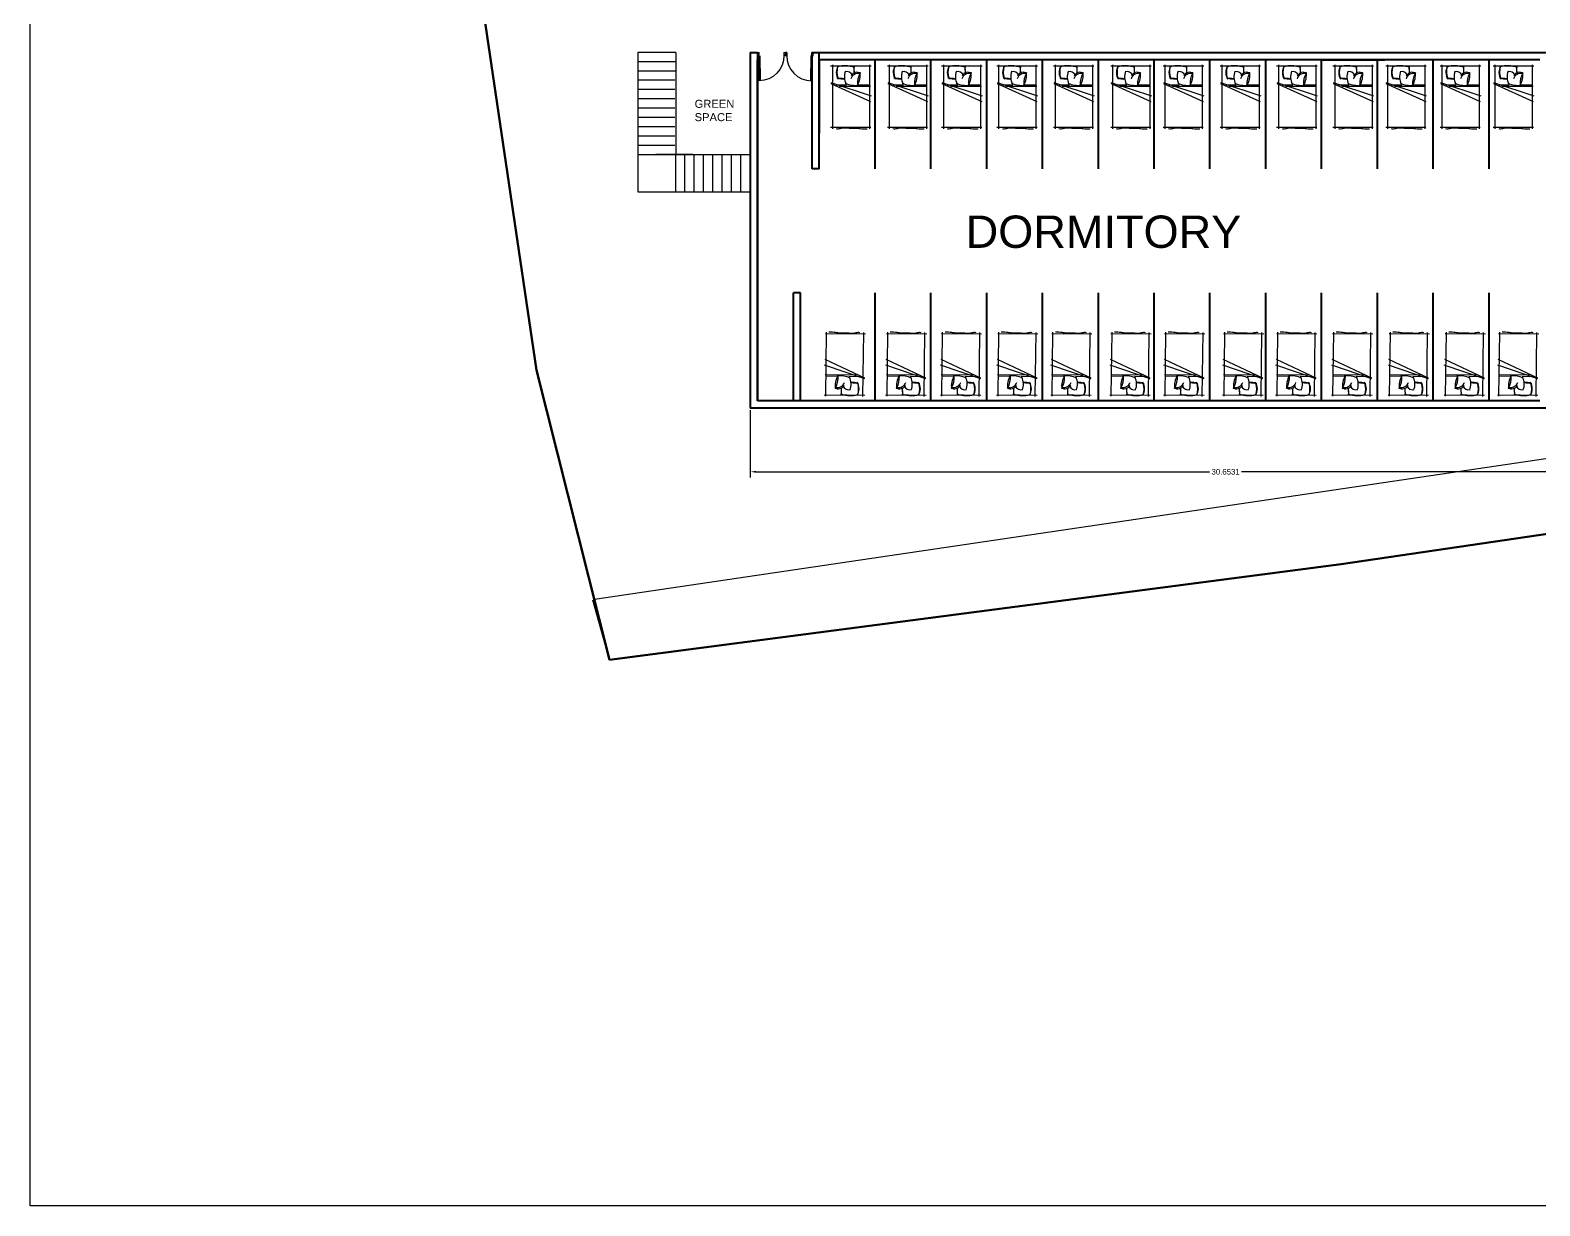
# Model space of a CAD drawing. Header units: metres. Extents: x -353 to 1688, y -477 to 135.
# Drawn here: x -346.45 to -297.76, y -305.92 to -268.02 of the extents above; entities that cross this region are included whole.
import ezdxf

# ---------------------------------------------------------------- set-up
doc = ezdxf.new("R2010")
doc.units = ezdxf.units.M
doc.header["$MEASUREMENT"] = 0
doc.linetypes.add('ACAD_ISO04W100', pattern=[30, 24, -3, 0, -3])
for name, color, linetype, lineweight in [('DIMENSION', 240, 'Continuous', 40), ('SITE BOUNDARY', 6, 'ACAD_ISO04W100', 60), ('WALL', 2, 'Continuous', 40)]:
    doc.layers.add(name, color=color, linetype=linetype, lineweight=lineweight)
doc.layers.add('door space', color=1, linetype='Continuous')
doc.layers.add('ID-LOOSE2', color=8, linetype='Continuous')
for name, color, linetype, plot in [('FURNITURE', 130, 'Continuous', False), ('STAIR', 231, 'Continuous', False), ('TEXT', 141, 'Continuous', False)]:
    doc.layers.add(name, color=color, linetype=linetype, plot=plot)
doc.styles.get("Standard").update_dxf_attribs({"font": 'arial.ttf'})
doc.dimstyles.new('Annotative', dxfattribs={"dimscale": 0, "dimtxt": 0.18, "dimasz": 0.18, "dimexe": 0.18, "dimexo": 0.0625, "dimgap": 0.09, "dimtad": 0, "dimtih": 1, "dimtoh": 1, "dimdec": 4, "dimzin": 0, "dimdsep": 46, "dimtxsty": 'Standard', "dimcen": 0.09, "dimadec": 0, "dimazin": 0, "dimtfac": 1, "dimtdec": 4, "dimtofl": 0, "dimtmove": 0, "dimatfit": 3, "dimfxl": 1, "dimtolj": 1, "dimtzin": 0, "dimarcsym": 0})

# ---------------------------------------------------------------- blocks, each defined once
blk = doc.blocks.new('*D192')
at = {"layer": 'Defpoints', "color": 0, "transparency": 16777216}
for p in [(-323.224, -280.203), (-292.571, -280.203), (-323.224, -282.257)]:
    blk.add_point(p, dxfattribs=at)
at = {"layer": 'DIMENSION', "color": 0, "lineweight": -2, "transparency": 16777216}
for p, q in [((-323.224, -280.265), (-323.224, -282.437)), ((-292.571, -280.265), (-292.571, -282.437)), ((-323.044, -282.257), (-308.414, -282.257)), ((-292.751, -282.257), (-307.381, -282.257))]:
    blk.add_line(p, q, dxfattribs=at)
at = {"layer": 'DIMENSION', "color": 0, "transparency": 16777216}
for points in [[(-323.044, -282.227), (-323.044, -282.287), (-323.224, -282.257)], [(-292.751, -282.227), (-292.751, -282.287), (-292.571, -282.257)]]:
    blk.add_solid(points, dxfattribs=at)
at = {"layer": 'DIMENSION', "color": 0, "transparency": 16777216, "insert": (-307.897, -282.257), "char_height": 0.18, "attachment_point": 5}
blk.add_mtext('\\A1;30.6531', dxfattribs=at)

msp = doc.modelspace()

# ---------------------------------------------------------------- linework, layer by layer
for p, q in [((-295.01249, -281.46404), (-328.25006, -286.37613)), ((-327.75999, -288.31608), (-328.3078, -286.39257)), ((-327.75999, -288.31608), (-325.7751, -288.07065)), ((-325.7751, -288.07065), (-325.77733, -288.05681))]:
    msp.add_line(p, q)
at = {"layer": 'Defpoints'}
msp.add_lwpolyline([(-272.19718, -305.92207), (-346.44718, -305.92207), (-346.44718, -200.92207), (-272.19718, -200.92207)], close=True, dxfattribs=at)
at = {"layer": 'door space'}
for p, q in [((-322.994, -268.74253), (-322.944, -268.74203)), ((-322.993, -268.84252), (-322.994, -268.74253)), ((-322.948, -268.84207), (-322.993, -268.84252)), ((-322.9434, -268.80202), (-322.9484, -268.80207)), ((-322.948, -268.84207), (-322.9484, -268.80207)), ((-322.948, -268.84207), (-322.913, -268.84172)), ((-322.93987, -269.65203), (-322.948, -268.84207)), ((-322.9434, -268.80202), (-322.944, -268.74203)), ((-322.913, -268.84172), (-322.90487, -269.65168)), ((-322.14404, -268.734), (-322.09405, -268.73349)), ((-322.14404, -268.734), (-322.14344, -268.79399)), ((-322.13844, -268.79394), (-322.14344, -268.79399)), ((-322.13844, -268.79394), (-322.13804, -268.83394)), ((-322.09304, -268.83349), (-322.13804, -268.83394)), ((-322.09405, -268.73349), (-322.09505, -268.83349)), ((-322.09505, -268.83349), (-322.05005, -268.83394)), ((-322.09405, -268.73349), (-322.09304, -268.83349)), ((-322.04405, -268.734), (-322.09405, -268.73349)), ((-322.04965, -268.79394), (-322.05005, -268.83394)), ((-322.04965, -268.79394), (-322.04465, -268.79399)), ((-322.04405, -268.734), (-322.04465, -268.79399)), ((-321.27509, -268.84172), (-321.28322, -269.65168)), ((-321.24009, -268.84207), (-321.27509, -268.84172)), ((-321.24822, -269.65203), (-321.24009, -268.84207)), ((-321.24469, -268.80202), (-321.24409, -268.74203)), ((-321.24469, -268.80202), (-321.23969, -268.80207)), ((-321.19409, -268.74253), (-321.24409, -268.74203)), ((-321.24009, -268.84207), (-321.23969, -268.80207)), ((-321.24009, -268.84207), (-321.19509, -268.84252)), ((-321.19509, -268.84252), (-321.19409, -268.74253))]:
    msp.add_line(p, q, dxfattribs=at)
at = {"layer": 'door space', "extrusion": (0, 0, -1)}
msp.add_ellipse((-322.948, -268.84207), major_axis=(-0.56698, -0.57848), ratio=1, start_param=3.92699082, end_param=5.49778714, dxfattribs=at)
at = {"layer": 'door space'}
msp.add_ellipse((-321.24009, -268.84207), major_axis=(0.56698, -0.57848), ratio=1, start_param=3.92699082, end_param=5.49778714, dxfattribs=at)
at = {"layer": 'FURNITURE', "color": 7, "linetype": 'Continuous'}
for p, q in [((-320.63693, -269.16743), (-319.3286, -269.16743)), ((-318.80096, -269.16743), (-317.49262, -269.16743)), ((-317.05621, -269.16743), (-315.74788, -269.16743)), ((-315.27369, -269.16743), (-313.96536, -269.16743)), ((-313.44912, -269.16743), (-312.14079, -269.16743)), ((-311.60174, -269.16743), (-310.29341, -269.16743)), ((-309.91075, -269.16743), (-308.60242, -269.16743)), ((-308.07478, -269.16743), (-306.76645, -269.16743)), ((-306.25021, -269.16743), (-304.94188, -269.16743)), ((-304.43346, -269.16743), (-303.12512, -269.16743)), ((-302.73433, -269.16743), (-301.42599, -269.16743)), ((-300.97818, -269.16743), (-299.66985, -269.16743)), ((-299.26764, -269.16743), (-297.95931, -269.16743)), ((-319.53251, -279.80202), (-320.84076, -279.78705)), ((-317.55727, -279.80202), (-318.86552, -279.78705)), ((-315.78735, -279.80202), (-317.09559, -279.78705)), ((-313.97494, -279.80202), (-315.28318, -279.78705)), ((-312.22925, -279.80202), (-313.53749, -279.78705)), ((-310.3248, -279.80202), (-311.63305, -279.78705)), ((-308.59027, -279.80202), (-309.89852, -279.78705)), ((-304.97639, -279.80202), (-306.28463, -279.78705)), ((-303.17517, -279.80202), (-304.48342, -279.78705)), ((-301.34861, -279.80202), (-302.65686, -279.78705)), ((-299.54329, -279.80202), (-300.85153, -279.78705)), ((-297.82291, -279.80202), (-299.13116, -279.78705))]:
    msp.add_line(p, q, dxfattribs=at)
at = {"layer": 'FURNITURE', "linetype": 'Continuous'}
for p, q in [((-320.5789, -269.13739), (-320.5789, -271.19914)), ((-319.3789, -269.13739), (-319.3789, -271.19914)), ((-318.74293, -269.13739), (-318.74293, -271.19914)), ((-317.54293, -269.13739), (-317.54293, -271.19914)), ((-316.99819, -269.13739), (-316.99819, -271.19914)), ((-315.79819, -269.13739), (-315.79819, -271.19914)), ((-315.21567, -269.13739), (-315.21567, -271.19914)), ((-313.3911, -269.13739), (-313.3911, -271.19914)), ((-312.1911, -269.13739), (-312.1911, -271.19914)), ((-311.54372, -269.13739), (-311.54372, -271.19914)), ((-310.34372, -269.13739), (-310.34372, -271.19914)), ((-309.85273, -269.13739), (-309.85273, -271.19914)), ((-308.65273, -269.13739), (-308.65273, -271.19914)), ((-308.01676, -269.13739), (-308.01676, -271.19914)), ((-306.81676, -269.13739), (-306.81676, -271.19914)), ((-306.19219, -269.13739), (-306.19219, -271.19914)), ((-304.99219, -269.13739), (-304.99219, -271.19914)), ((-304.37543, -269.13739), (-304.37543, -271.19914)), ((-303.17543, -269.13739), (-303.17543, -271.19914)), ((-302.6763, -269.13739), (-302.6763, -271.19914)), ((-301.4763, -269.13739), (-301.4763, -271.19914)), ((-300.92016, -269.13739), (-300.92016, -271.19914)), ((-299.72016, -269.13739), (-299.72016, -271.19914)), ((-299.20962, -269.13739), (-299.20962, -271.19914)), ((-298.00962, -269.13739), (-298.00962, -271.19914)), ((-320.628, -269.70577), (-319.32608, -270.13752)), ((-320.62759, -269.73481), (-319.34314, -270.31514)), ((-320.45646, -269.77703), (-320.11789, -269.77703)), ((-320.35409, -269.82783), (-319.35241, -269.82783)), ((-319.7411, -269.77703), (-319.36197, -269.77703)), ((-318.79203, -269.70577), (-317.49011, -270.13752)), ((-318.79161, -269.73481), (-317.50717, -270.31514)), ((-318.62048, -269.77703), (-318.28192, -269.77703)), ((-318.51812, -269.82783), (-317.51644, -269.82783)), ((-317.90513, -269.77703), (-317.526, -269.77703)), ((-317.04729, -269.70577), (-315.74537, -270.13752)), ((-317.04687, -269.73481), (-315.76242, -270.31514)), ((-316.87574, -269.77703), (-316.53718, -269.77703)), ((-316.77337, -269.82783), (-315.7717, -269.82783)), ((-316.16038, -269.77703), (-315.78126, -269.77703)), ((-315.26476, -269.70577), (-313.96284, -270.13752)), ((-315.26435, -269.73481), (-313.9799, -270.31514)), ((-315.09322, -269.77703), (-314.75465, -269.77703)), ((-314.99085, -269.82783), (-313.98917, -269.82783)), ((-314.37786, -269.77703), (-313.99874, -269.77703)), ((-313.44019, -269.70577), (-312.13827, -270.13752)), ((-313.43978, -269.73481), (-312.15533, -270.31514)), ((-313.26865, -269.77703), (-312.93008, -269.77703)), ((-313.16628, -269.82783), (-312.1646, -269.82783)), ((-312.55329, -269.77703), (-312.17416, -269.77703)), ((-311.59282, -269.70577), (-310.2909, -270.13752)), ((-311.5924, -269.73481), (-310.30795, -270.31514)), ((-311.42127, -269.77703), (-311.08271, -269.77703)), ((-311.3189, -269.82783), (-310.31723, -269.82783)), ((-310.70592, -269.77703), (-310.32679, -269.77703)), ((-309.90182, -269.70577), (-308.59991, -270.13752)), ((-309.90141, -269.73481), (-308.61696, -270.31514)), ((-309.73028, -269.77703), (-309.39172, -269.77703)), ((-309.62791, -269.82783), (-308.62624, -269.82783)), ((-309.01492, -269.77703), (-308.6358, -269.77703)), ((-308.06585, -269.70577), (-306.76393, -270.13752)), ((-308.06544, -269.73481), (-306.78099, -270.31514)), ((-307.89431, -269.77703), (-307.55574, -269.77703)), ((-307.79194, -269.82783), (-306.79027, -269.82783)), ((-307.17895, -269.77703), (-306.79983, -269.77703)), ((-306.24129, -269.70577), (-304.93937, -270.13752)), ((-306.24087, -269.73481), (-304.95642, -270.31514)), ((-306.06974, -269.77703), (-305.73118, -269.77703)), ((-305.96737, -269.82783), (-304.9657, -269.82783)), ((-305.35438, -269.77703), (-304.97526, -269.77703)), ((-304.42453, -269.70577), (-303.12261, -270.13752)), ((-304.42411, -269.73481), (-303.13966, -270.31514)), ((-304.25298, -269.77703), (-303.91442, -269.77703)), ((-304.15062, -269.82783), (-303.14894, -269.82783)), ((-303.53763, -269.77703), (-303.1585, -269.77703)), ((-302.7254, -269.70577), (-301.42348, -270.13752)), ((-302.72498, -269.73481), (-301.44054, -270.31514)), ((-302.55385, -269.77703), (-302.21529, -269.77703)), ((-302.45149, -269.82783), (-301.44981, -269.82783)), ((-301.8385, -269.77703), (-301.45937, -269.77703)), ((-300.96925, -269.70577), (-299.66733, -270.13752)), ((-300.96884, -269.73481), (-299.68439, -270.31514)), ((-300.79771, -269.77703), (-300.45914, -269.77703)), ((-300.69534, -269.82783), (-299.69366, -269.82783)), ((-300.08235, -269.77703), (-299.70323, -269.77703)), ((-299.25872, -269.70577), (-297.9568, -270.13752)), ((-299.2583, -269.73481), (-297.97385, -270.31514)), ((-299.08717, -269.77703), (-298.74861, -269.77703)), ((-298.98481, -269.82783), (-297.98313, -269.82783)), ((-298.37182, -269.77703), (-297.99269, -269.77703)), ((-320.63693, -271.14443), (-319.34191, -271.14443)), ((-318.80096, -271.14443), (-317.50594, -271.14443)), ((-317.05621, -271.14443), (-315.76119, -271.14443)), ((-315.27369, -271.14443), (-313.97867, -271.14443)), ((-313.44912, -271.14443), (-312.1541, -271.14443)), ((-311.60174, -271.14443), (-310.30672, -271.14443)), ((-309.91075, -271.14443), (-308.61573, -271.14443)), ((-308.07478, -271.14443), (-306.77976, -271.14443)), ((-306.25021, -271.14443), (-304.95519, -271.14443)), ((-304.43346, -271.14443), (-303.13844, -271.14443)), ((-302.73433, -271.14443), (-301.43931, -271.14443)), ((-300.97818, -271.14443), (-299.68316, -271.14443)), ((-299.26764, -271.14443), (-297.97263, -271.14443)), ((-319.50988, -277.82515), (-320.80482, -277.81033)), ((-320.7908, -279.81767), (-320.7672, -277.75605)), ((-319.59088, -279.8314), (-319.56728, -277.76979)), ((-318.81556, -279.81767), (-318.79196, -277.75605)), ((-317.61564, -279.8314), (-317.59204, -277.76979)), ((-315.76472, -277.82515), (-317.05965, -277.81033)), ((-317.04563, -279.81767), (-317.02203, -277.75605)), ((-315.84571, -279.8314), (-315.82211, -277.76979)), ((-313.95231, -277.82515), (-315.24724, -277.81033)), ((-315.23322, -279.81767), (-315.20962, -277.75605)), ((-314.0333, -279.8314), (-314.0097, -277.76979)), ((-312.20662, -277.82515), (-313.50155, -277.81033)), ((-313.48753, -279.81767), (-313.46393, -277.75605)), ((-312.28761, -279.8314), (-312.26401, -277.76979)), ((-310.30218, -277.82515), (-311.59711, -277.81033)), ((-311.58309, -279.81767), (-311.55949, -277.75605)), ((-310.38317, -279.8314), (-310.35957, -277.76979)), ((-308.56765, -277.82515), (-309.86258, -277.81033)), ((-309.84856, -279.81767), (-309.82496, -277.75605)), ((-308.64864, -279.8314), (-308.62504, -277.76979)), ((-307.94796, -279.81767), (-307.92436, -277.75605)), ((-306.74804, -279.8314), (-306.72444, -277.76979)), ((-304.95376, -277.82515), (-306.24869, -277.81033)), ((-306.23467, -279.81767), (-306.21107, -277.75605)), ((-305.03475, -279.8314), (-305.01115, -277.76979)), ((-304.43346, -279.81767), (-304.40986, -277.75605)), ((-303.23354, -279.8314), (-303.20994, -277.76979)), ((-301.32598, -277.82515), (-302.62092, -277.81033)), ((-302.6069, -279.81767), (-302.5833, -277.75605)), ((-301.40697, -279.8314), (-301.38338, -277.76979)), ((-300.80157, -279.81767), (-300.77797, -277.75605)), ((-299.60165, -279.8314), (-299.57805, -277.76979)), ((-299.0812, -279.81767), (-299.0576, -277.75605)), ((-297.88128, -279.8314), (-297.85768, -277.76979)), ((-319.53528, -279.26362), (-320.83217, -278.817)), ((-319.53536, -279.23458), (-320.81308, -278.63959)), ((-317.56004, -279.26362), (-318.85693, -278.817)), ((-317.56012, -279.23458), (-318.83784, -278.63959)), ((-315.79011, -279.26362), (-317.087, -278.817)), ((-315.79019, -279.23458), (-317.06791, -278.63959)), ((-313.9777, -279.26362), (-315.27459, -278.817)), ((-313.97778, -279.23458), (-315.25551, -278.63959)), ((-312.23201, -279.26362), (-313.5289, -278.817)), ((-312.23209, -279.23458), (-313.50982, -278.63959)), ((-310.32757, -279.26362), (-311.62446, -278.817)), ((-310.32765, -279.23458), (-311.60537, -278.63959)), ((-308.59304, -279.26362), (-309.88993, -278.817)), ((-308.59312, -279.23458), (-309.87084, -278.63959)), ((-304.97915, -279.26362), (-306.27604, -278.817)), ((-304.97923, -279.23458), (-306.25696, -278.63959)), ((-303.17794, -279.26362), (-304.47483, -278.817)), ((-303.17802, -279.23458), (-304.45574, -278.63959)), ((-301.35138, -279.26362), (-302.64827, -278.817)), ((-301.35146, -279.23458), (-302.62918, -278.63959)), ((-299.54605, -279.26362), (-300.84294, -278.817)), ((-299.54613, -279.23458), (-300.82385, -278.63959)), ((-297.82568, -279.26362), (-299.12257, -278.817)), ((-297.82576, -279.23458), (-299.10348, -278.63959)), ((-319.80778, -279.13843), (-320.80939, -279.12696)), ((-320.42131, -279.18221), (-320.80041, -279.17787)), ((-319.706, -279.1904), (-320.04454, -279.18652)), ((-317.83253, -279.13843), (-318.83414, -279.12696)), ((-318.44607, -279.18221), (-318.82517, -279.17787)), ((-317.73075, -279.1904), (-318.0693, -279.18652)), ((-316.06261, -279.13843), (-317.06422, -279.12696)), ((-316.67614, -279.18221), (-317.05524, -279.17787)), ((-315.96083, -279.1904), (-316.29937, -279.18652)), ((-314.2502, -279.13843), (-315.25181, -279.12696)), ((-314.86373, -279.18221), (-315.24283, -279.17787)), ((-314.14842, -279.1904), (-314.48696, -279.18652)), ((-312.50451, -279.13843), (-313.50612, -279.12696)), ((-313.11804, -279.18221), (-313.49714, -279.17787)), ((-312.40273, -279.1904), (-312.74127, -279.18652)), ((-310.60007, -279.13843), (-311.60168, -279.12696)), ((-311.2136, -279.18221), (-311.5927, -279.17787)), ((-310.49829, -279.1904), (-310.83683, -279.18652)), ((-308.86554, -279.13843), (-309.86715, -279.12696)), ((-309.47907, -279.18221), (-309.85817, -279.17787)), ((-308.76376, -279.1904), (-309.1023, -279.18652)), ((-306.96494, -279.13843), (-307.96655, -279.12696)), ((-307.57847, -279.18221), (-307.95757, -279.17787)), ((-306.86316, -279.1904), (-307.2017, -279.18652)), ((-305.25165, -279.13843), (-306.25326, -279.12696)), ((-305.86518, -279.18221), (-306.24428, -279.17787)), ((-305.14987, -279.1904), (-305.48841, -279.18652)), ((-303.45044, -279.13843), (-304.45205, -279.12696)), ((-304.06397, -279.18221), (-304.44307, -279.17787)), ((-303.34866, -279.1904), (-303.6872, -279.18652)), ((-301.62387, -279.13843), (-302.62548, -279.12696)), ((-302.2374, -279.18221), (-302.6165, -279.17787)), ((-301.52209, -279.1904), (-301.86064, -279.18652)), ((-299.81855, -279.13843), (-300.82016, -279.12696)), ((-300.43208, -279.18221), (-300.81118, -279.17787)), ((-299.71677, -279.1904), (-300.05531, -279.18652)), ((-298.09818, -279.13843), (-299.09979, -279.12696)), ((-298.71171, -279.18221), (-299.09081, -279.17787)), ((-297.9964, -279.1904), (-298.33494, -279.18652))]:
    msp.add_line(p, q, dxfattribs=at)
for points in [[(-320.45925, -271.19263, 0.15235432), (-320.32254, -271.18418, 0.05352755), (-320.28201, -271.17737, -0.05589674), (-320.03991, -271.17492, 0.02697324), (-319.95232, -271.17701, -0.03694731), (-319.8145, -271.17505, -0.03644179), (-319.67954, -271.19014, 0.02377551), (-319.45706, -271.20067)], [(-318.62328, -271.19263, 0.15235432), (-318.48657, -271.18418, 0.05352755), (-318.44604, -271.17737, -0.05589674), (-318.20394, -271.17492, 0.02697324), (-318.11635, -271.17701, -0.03694731), (-317.97853, -271.17505, -0.03644179), (-317.84357, -271.19014, 0.02377551), (-317.62109, -271.20067)], [(-316.87854, -271.19263, 0.15235432), (-316.74183, -271.18418, 0.05352755), (-316.70129, -271.17737, -0.05589674), (-316.4592, -271.17492, 0.02697324), (-316.3716, -271.17701, -0.03694731), (-316.23379, -271.17505, -0.03644179), (-316.09883, -271.19014, 0.02377551), (-315.87635, -271.20067)], [(-315.09601, -271.19263, 0.15235432), (-314.9593, -271.18418, 0.05352755), (-314.91877, -271.17737, -0.05589674), (-314.67667, -271.17492, 0.02697324), (-314.58908, -271.17701, -0.03694731), (-314.45126, -271.17505, -0.03644179), (-314.31631, -271.19014, 0.02377551), (-314.09382, -271.20067)], [(-313.27144, -271.19263, 0.15235432), (-313.13473, -271.18418, 0.05352755), (-313.0942, -271.17737, -0.05589674), (-312.8521, -271.17492, 0.02697324), (-312.76451, -271.17701, -0.03694731), (-312.62669, -271.17505, -0.03644179), (-312.49173, -271.19014, 0.02377551), (-312.26925, -271.20067)], [(-311.42407, -271.19263, 0.15235432), (-311.28736, -271.18418, 0.05352755), (-311.24683, -271.17737, -0.05589674), (-311.00473, -271.17492, 0.02697324), (-310.91713, -271.17701, -0.03694731), (-310.77932, -271.17505, -0.03644179), (-310.64436, -271.19014, 0.02377551), (-310.42188, -271.20067)], [(-309.73308, -271.19263, 0.15235432), (-309.59637, -271.18418, 0.05352755), (-309.55583, -271.17737, -0.05589674), (-309.31374, -271.17492, 0.02697324), (-309.22614, -271.17701, -0.03694731), (-309.08833, -271.17505, -0.03644179), (-308.95337, -271.19014, 0.02377551), (-308.73089, -271.20067)], [(-307.89711, -271.19263, 0.15235432), (-307.76039, -271.18418, 0.05352755), (-307.71986, -271.17737, -0.05589674), (-307.47777, -271.17492, 0.02697324), (-307.39017, -271.17701, -0.03694731), (-307.25236, -271.17505, -0.03644179), (-307.1174, -271.19014, 0.02377551), (-306.89491, -271.20067)], [(-306.07254, -271.19263, 0.15235432), (-305.93583, -271.18418, 0.05352755), (-305.89529, -271.17737, -0.05589674), (-305.6532, -271.17492, 0.02697324), (-305.5656, -271.17701, -0.03694731), (-305.42779, -271.17505, -0.03644179), (-305.29283, -271.19014, 0.02377551), (-305.07035, -271.20067)], [(-304.25578, -271.19263, 0.15235432), (-304.11907, -271.18418, 0.05352755), (-304.07854, -271.17737, -0.05589674), (-303.83644, -271.17492, 0.02697324), (-303.74885, -271.17701, -0.03694731), (-303.61103, -271.17505, -0.03644179), (-303.47607, -271.19014, 0.02377551), (-303.25359, -271.20067)], [(-302.55665, -271.19263, 0.15235432), (-302.41994, -271.18418, 0.05352755), (-302.37941, -271.17737, -0.05589674), (-302.13731, -271.17492, 0.02697324), (-302.04972, -271.17701, -0.03694731), (-301.9119, -271.17505, -0.03644179), (-301.77694, -271.19014, 0.02377551), (-301.55446, -271.20067)], [(-300.8005, -271.19263, 0.15235432), (-300.66379, -271.18418, 0.05352755), (-300.62326, -271.17737, -0.05589674), (-300.38116, -271.17492, 0.02697324), (-300.29357, -271.17701, -0.03694731), (-300.15575, -271.17505, -0.03644179), (-300.0208, -271.19014, 0.02377551), (-299.79831, -271.20067)], [(-299.08997, -271.19263, 0.15235432), (-298.95326, -271.18418, 0.05352755), (-298.91273, -271.17737, -0.05589674), (-298.67063, -271.17492, 0.02697324), (-298.58304, -271.17701, -0.03694731), (-298.44522, -271.17505, -0.03644179), (-298.31026, -271.19014, 0.02377551), (-298.08778, -271.20067)], [(-319.687, -277.77493, 0.15235432), (-319.8238, -277.78181, 0.05352755), (-319.8644, -277.78816, -0.05589674), (-320.10651, -277.78784, 0.02697324), (-320.19408, -277.78475, -0.03694731), (-320.3319, -277.78513, -0.03644179), (-320.46668, -277.76849, 0.02377551), (-320.68903, -277.75541)], [(-317.71175, -277.77493, 0.15235432), (-317.84856, -277.78181, 0.05352755), (-317.88916, -277.78816, -0.05589674), (-318.13127, -277.78784, 0.02697324), (-318.21884, -277.78475, -0.03694731), (-318.35666, -277.78513, -0.03644179), (-318.49144, -277.76849, 0.02377551), (-318.71379, -277.75541)], [(-315.94183, -277.77493, 0.15235432), (-316.07863, -277.78181, 0.05352755), (-316.11924, -277.78816, -0.05589674), (-316.36134, -277.78784, 0.02697324), (-316.44891, -277.78475, -0.03694731), (-316.58674, -277.78513, -0.03644179), (-316.72151, -277.76849, 0.02377551), (-316.94386, -277.75541)], [(-314.12942, -277.77493, 0.15235432), (-314.26622, -277.78181, 0.05352755), (-314.30683, -277.78816, -0.05589674), (-314.54893, -277.78784, 0.02697324), (-314.6365, -277.78475, -0.03694731), (-314.77433, -277.78513, -0.03644179), (-314.90911, -277.76849, 0.02377551), (-315.13145, -277.75541)], [(-312.38373, -277.77493, 0.15235432), (-312.52053, -277.78181, 0.05352755), (-312.56114, -277.78816, -0.05589674), (-312.80324, -277.78784, 0.02697324), (-312.89081, -277.78475, -0.03694731), (-313.02864, -277.78513, -0.03644179), (-313.16342, -277.76849, 0.02377551), (-313.38576, -277.75541)], [(-310.47929, -277.77493, 0.15235432), (-310.61609, -277.78181, 0.05352755), (-310.65669, -277.78816, -0.05589674), (-310.8988, -277.78784, 0.02697324), (-310.98637, -277.78475, -0.03694731), (-311.1242, -277.78513, -0.03644179), (-311.25897, -277.76849, 0.02377551), (-311.48132, -277.75541)], [(-308.74476, -277.77493, 0.15235432), (-308.88156, -277.78181, 0.05352755), (-308.92216, -277.78816, -0.05589674), (-309.16427, -277.78784, 0.02697324), (-309.25184, -277.78475, -0.03694731), (-309.38967, -277.78513, -0.03644179), (-309.52444, -277.76849, 0.02377551), (-309.74679, -277.75541)], [(-306.84416, -277.77493, 0.15235432), (-306.98096, -277.78181, 0.05352755), (-307.02157, -277.78816, -0.05589674), (-307.26367, -277.78784, 0.02697324), (-307.35124, -277.78475, -0.03694731), (-307.48907, -277.78513, -0.03644179), (-307.62384, -277.76849, 0.02377551), (-307.84619, -277.75541)], [(-305.13087, -277.77493, 0.15235432), (-305.26767, -277.78181, 0.05352755), (-305.30828, -277.78816, -0.05589674), (-305.55039, -277.78784, 0.02697324), (-305.63795, -277.78475, -0.03694731), (-305.77578, -277.78513, -0.03644179), (-305.91056, -277.76849, 0.02377551), (-306.1329, -277.75541)], [(-303.32966, -277.77493, 0.15235432), (-303.46646, -277.78181, 0.05352755), (-303.50706, -277.78816, -0.05589674), (-303.74917, -277.78784, 0.02697324), (-303.83674, -277.78475, -0.03694731), (-303.97457, -277.78513, -0.03644179), (-304.10934, -277.76849, 0.02377551), (-304.33169, -277.75541)], [(-301.50309, -277.77493, 0.15235432), (-301.63989, -277.78181, 0.05352755), (-301.6805, -277.78816, -0.05589674), (-301.92261, -277.78784, 0.02697324), (-302.01017, -277.78475, -0.03694731), (-302.148, -277.78513, -0.03644179), (-302.28278, -277.76849, 0.02377551), (-302.50513, -277.75541)], [(-299.69777, -277.77493, 0.15235432), (-299.83457, -277.78181, 0.05352755), (-299.87518, -277.78816, -0.05589674), (-300.11728, -277.78784, 0.02697324), (-300.20485, -277.78475, -0.03694731), (-300.34268, -277.78513, -0.03644179), (-300.47745, -277.76849, 0.02377551), (-300.6998, -277.75541)], [(-297.9774, -277.77493, 0.15235432), (-298.1142, -277.78181, 0.05352755), (-298.1548, -277.78816, -0.05589674), (-298.39691, -277.78784, 0.02697324), (-298.48448, -277.78475, -0.03694731), (-298.62231, -277.78513, -0.03644179), (-298.75708, -277.76849, 0.02377551), (-298.97943, -277.75541)]]:
    msp.add_lwpolyline(points, format="xyb", dxfattribs=at)
at = {"layer": 'FURNITURE', "color": 7, "linetype": 'Continuous'}
for centre, radius, start, end in [((-320.06277, -269.38353), 0.38873, 147.509962, 213.833595), ((-320.16131, -270.58484), 1.41732, 78.579336, 100.017214), ((-321.37272, -269.39343), 1.50512, 359.153578, 7.553295), ((-318.2268, -269.38353), 0.38873, 147.509962, 213.833595), ((-318.32533, -270.58484), 1.41732, 78.579336, 100.017214), ((-319.53675, -269.39343), 1.50512, 359.153578, 7.553295), ((-316.48206, -269.38353), 0.38873, 147.509962, 213.833595), ((-316.58059, -270.58484), 1.41732, 78.579336, 100.017214), ((-317.792, -269.39343), 1.50512, 359.153578, 7.553295), ((-314.69953, -269.38353), 0.38873, 147.509962, 213.833595), ((-314.79807, -270.58484), 1.41732, 78.579336, 100.017214), ((-316.00948, -269.39343), 1.50512, 359.153578, 7.553295), ((-312.87496, -269.38353), 0.38873, 147.509962, 213.833595), ((-312.9735, -270.58484), 1.41732, 78.579336, 100.017214), ((-314.18491, -269.39343), 1.50512, 359.153578, 7.553295), ((-311.02759, -269.38353), 0.38873, 147.509962, 213.833595), ((-311.12612, -270.58484), 1.41732, 78.579336, 100.017214), ((-312.33754, -269.39343), 1.50512, 359.153578, 7.553295), ((-309.33659, -269.38353), 0.38873, 147.509962, 213.833595), ((-309.43513, -270.58484), 1.41732, 78.579336, 100.017214), ((-310.64654, -269.39343), 1.50512, 359.153578, 7.553295), ((-307.50062, -269.38353), 0.38873, 147.509962, 213.833595), ((-307.59916, -270.58484), 1.41732, 78.579336, 100.017214), ((-308.81057, -269.39343), 1.50512, 359.153578, 7.553295), ((-305.67606, -269.38353), 0.38873, 147.509962, 213.833595), ((-305.77459, -270.58484), 1.41732, 78.579336, 100.017214), ((-306.986, -269.39343), 1.50512, 359.153578, 7.553295), ((-303.8593, -269.38353), 0.38873, 147.509962, 213.833595), ((-303.95783, -270.58484), 1.41732, 78.579336, 100.017214), ((-305.16925, -269.39343), 1.50512, 359.153578, 7.553295), ((-302.16017, -269.38353), 0.38873, 147.509962, 213.833595), ((-302.2587, -270.58484), 1.41732, 78.579336, 100.017214), ((-303.47012, -269.39343), 1.50512, 359.153578, 7.553295), ((-300.40402, -269.38353), 0.38873, 147.509962, 213.833595), ((-300.50256, -270.58484), 1.41732, 78.579336, 100.017214), ((-301.71397, -269.39343), 1.50512, 359.153578, 7.553295), ((-298.69349, -269.38353), 0.38873, 147.509962, 213.833595), ((-298.79202, -270.58484), 1.41732, 78.579336, 100.017214), ((-300.00344, -269.39343), 1.50512, 359.153578, 7.553295), ((-320.14662, -268.34282), 1.25148, 258.116915, 267.884926), ((-319.67647, -269.52679), 0.51276, 159.302573, 206.502635), ((-320.12048, -269.56124), 0.20995, 24.752318, 103.91918), ((-319.78456, -269.5859), 0.20816, 54.167062, 153.84213), ((-319.11185, -269.73233), 0.65945, 151.045551, 184.149692), ((-320.30305, -269.47218), 0.62481, 328.654191, 9.197687), ((-318.31064, -268.34282), 1.25148, 258.116915, 267.884926), ((-317.84049, -269.52679), 0.51276, 159.302573, 206.502635), ((-318.28451, -269.56124), 0.20995, 24.752318, 103.91918), ((-317.94859, -269.5859), 0.20816, 54.167062, 153.84213), ((-317.27588, -269.73233), 0.65945, 151.045551, 184.149692), ((-318.46707, -269.47218), 0.62481, 328.654191, 9.197687), ((-316.5659, -268.34282), 1.25148, 258.116915, 267.884926), ((-316.09575, -269.52679), 0.51276, 159.302573, 206.502635), ((-316.53977, -269.56124), 0.20995, 24.752318, 103.91918), ((-316.20384, -269.5859), 0.20816, 54.167062, 153.84213), ((-315.53114, -269.73233), 0.65945, 151.045551, 184.149692), ((-316.72233, -269.47218), 0.62481, 328.654191, 9.197687), ((-314.78338, -268.34282), 1.25148, 258.116915, 267.884926), ((-314.31323, -269.52679), 0.51276, 159.302573, 206.502635), ((-314.75724, -269.56124), 0.20995, 24.752318, 103.91918), ((-314.42132, -269.5859), 0.20816, 54.167062, 153.84213), ((-313.74861, -269.73233), 0.65945, 151.045551, 184.149692), ((-314.93981, -269.47218), 0.62481, 328.654191, 9.197687), ((-312.95881, -268.34282), 1.25148, 258.116915, 267.884926), ((-312.48866, -269.52679), 0.51276, 159.302573, 206.502635), ((-312.93267, -269.56124), 0.20995, 24.752318, 103.91918), ((-312.59675, -269.5859), 0.20816, 54.167062, 153.84213), ((-311.92404, -269.73233), 0.65945, 151.045551, 184.149692), ((-313.11524, -269.47218), 0.62481, 328.654191, 9.197687), ((-311.11143, -268.34282), 1.25148, 258.116915, 267.884926), ((-310.64128, -269.52679), 0.51276, 159.302573, 206.502635), ((-311.0853, -269.56124), 0.20995, 24.752318, 103.91918), ((-310.74938, -269.5859), 0.20816, 54.167062, 153.84213), ((-310.07667, -269.73233), 0.65945, 151.045551, 184.149692), ((-311.26786, -269.47218), 0.62481, 328.654191, 9.197687), ((-309.42044, -268.34282), 1.25148, 258.116915, 267.884926), ((-308.95029, -269.52679), 0.51276, 159.302573, 206.502635), ((-309.3943, -269.56124), 0.20995, 24.752318, 103.91918), ((-309.05838, -269.5859), 0.20816, 54.167062, 153.84213), ((-308.38568, -269.73233), 0.65945, 151.045551, 184.149692), ((-309.57687, -269.47218), 0.62481, 328.654191, 9.197687), ((-307.58447, -268.34282), 1.25148, 258.116915, 267.884926), ((-307.11432, -269.52679), 0.51276, 159.302573, 206.502635), ((-307.55833, -269.56124), 0.20995, 24.752318, 103.91918), ((-307.22241, -269.5859), 0.20816, 54.167062, 153.84213), ((-306.54971, -269.73233), 0.65945, 151.045551, 184.149692), ((-307.7409, -269.47218), 0.62481, 328.654191, 9.197687), ((-305.7599, -268.34282), 1.25148, 258.116915, 267.884926), ((-305.28975, -269.52679), 0.51276, 159.302573, 206.502635), ((-305.73377, -269.56124), 0.20995, 24.752318, 103.91918), ((-305.39784, -269.5859), 0.20816, 54.167062, 153.84213), ((-304.72514, -269.73233), 0.65945, 151.045551, 184.149692), ((-305.91633, -269.47218), 0.62481, 328.654191, 9.197687), ((-303.94314, -268.34282), 1.25148, 258.116915, 267.884926), ((-303.47299, -269.52679), 0.51276, 159.302573, 206.502635), ((-303.91701, -269.56124), 0.20995, 24.752318, 103.91918), ((-303.58109, -269.5859), 0.20816, 54.167062, 153.84213), ((-302.90838, -269.73233), 0.65945, 151.045551, 184.149692), ((-304.09957, -269.47218), 0.62481, 328.654191, 9.197687), ((-302.24401, -268.34282), 1.25148, 258.116915, 267.884926), ((-301.77387, -269.52679), 0.51276, 159.302573, 206.502635), ((-302.21788, -269.56124), 0.20995, 24.752318, 103.91918), ((-301.88196, -269.5859), 0.20816, 54.167062, 153.84213), ((-301.20925, -269.73233), 0.65945, 151.045551, 184.149692), ((-302.40044, -269.47218), 0.62481, 328.654191, 9.197687), ((-300.48787, -268.34282), 1.25148, 258.116915, 267.884926), ((-300.01772, -269.52679), 0.51276, 159.302573, 206.502635), ((-300.46173, -269.56124), 0.20995, 24.752318, 103.91918), ((-300.12581, -269.5859), 0.20816, 54.167062, 153.84213), ((-299.4531, -269.73233), 0.65945, 151.045551, 184.149692), ((-300.6443, -269.47218), 0.62481, 328.654191, 9.197687), ((-298.77733, -268.34282), 1.25148, 258.116915, 267.884926), ((-298.30718, -269.52679), 0.51276, 159.302573, 206.502635), ((-298.7512, -269.56124), 0.20995, 24.752318, 103.91918), ((-298.41528, -269.5859), 0.20816, 54.167062, 153.84213), ((-297.74257, -269.73233), 0.65945, 151.045551, 184.149692), ((-298.93376, -269.47218), 0.62481, 328.654191, 9.197687), ((-319.85162, -269.0905), 0.70718, 243.959976, 279.347385), ((-318.01565, -269.0905), 0.70718, 243.959976, 279.347385), ((-316.27091, -269.0905), 0.70718, 243.959976, 279.347385), ((-314.48838, -269.0905), 0.70718, 243.959976, 279.347385), ((-312.66381, -269.0905), 0.70718, 243.959976, 279.347385), ((-310.81644, -269.0905), 0.70718, 243.959976, 279.347385), ((-309.12545, -269.0905), 0.70718, 243.959976, 279.347385), ((-307.28948, -269.0905), 0.70718, 243.959976, 279.347385), ((-305.46491, -269.0905), 0.70718, 243.959976, 279.347385), ((-303.64815, -269.0905), 0.70718, 243.959976, 279.347385), ((-301.94902, -269.0905), 0.70718, 243.959976, 279.347385), ((-300.19287, -269.0905), 0.70718, 243.959976, 279.347385), ((-298.48234, -269.0905), 0.70718, 243.959976, 279.347385), ((-319.86288, -279.49348), 0.62481, 147.998363, 188.541859), ((-321.05102, -279.21971), 0.65945, 330.389723, 3.493864), ((-320.31865, -279.86996), 0.70718, 63.304147, 98.691556), ((-320.4888, -279.43169), 0.51276, 338.646744, 25.846806), ((-320.03223, -280.62097), 1.25148, 77.461087, 87.229098), ((-320.10416, -279.57937), 0.38873, 326.854133, 33.177766), ((-317.88764, -279.49348), 0.62481, 147.998363, 188.541859), ((-319.07578, -279.21971), 0.65945, 330.389723, 3.493864), ((-318.34341, -279.86996), 0.70718, 63.304147, 98.691556), ((-318.51356, -279.43169), 0.51276, 338.646744, 25.846806), ((-318.05699, -280.62097), 1.25148, 77.461087, 87.229098), ((-318.12892, -279.57937), 0.38873, 326.854133, 33.177766), ((-316.11772, -279.49348), 0.62481, 147.998363, 188.541859), ((-317.30585, -279.21971), 0.65945, 330.389723, 3.493864), ((-316.57348, -279.86996), 0.70718, 63.304147, 98.691556), ((-316.74363, -279.43169), 0.51276, 338.646744, 25.846806), ((-316.28706, -280.62097), 1.25148, 77.461087, 87.229098), ((-316.35899, -279.57937), 0.38873, 326.854133, 33.177766), ((-314.30531, -279.49348), 0.62481, 147.998363, 188.541859), ((-315.49345, -279.21971), 0.65945, 330.389723, 3.493864), ((-314.76107, -279.86996), 0.70718, 63.304147, 98.691556), ((-314.93122, -279.43169), 0.51276, 338.646744, 25.846806), ((-314.47465, -280.62097), 1.25148, 77.461087, 87.229098), ((-314.54658, -279.57937), 0.38873, 326.854133, 33.177766), ((-312.55962, -279.49348), 0.62481, 147.998363, 188.541859), ((-313.74775, -279.21971), 0.65945, 330.389723, 3.493864), ((-313.01538, -279.86996), 0.70718, 63.304147, 98.691556), ((-313.18553, -279.43169), 0.51276, 338.646744, 25.846806), ((-312.72896, -280.62097), 1.25148, 77.461087, 87.229098), ((-312.80089, -279.57937), 0.38873, 326.854133, 33.177766), ((-310.65518, -279.49348), 0.62481, 147.998363, 188.541859), ((-311.84331, -279.21971), 0.65945, 330.389723, 3.493864), ((-311.11094, -279.86996), 0.70718, 63.304147, 98.691556), ((-311.28109, -279.43169), 0.51276, 338.646744, 25.846806), ((-310.82452, -280.62097), 1.25148, 77.461087, 87.229098), ((-310.89645, -279.57937), 0.38873, 326.854133, 33.177766), ((-308.92065, -279.49348), 0.62481, 147.998363, 188.541859), ((-310.10878, -279.21971), 0.65945, 330.389723, 3.493864), ((-309.37641, -279.86996), 0.70718, 63.304147, 98.691556), ((-309.54656, -279.43169), 0.51276, 338.646744, 25.846806), ((-309.08999, -280.62097), 1.25148, 77.461087, 87.229098), ((-309.16192, -279.57937), 0.38873, 326.854133, 33.177766), ((-307.02005, -279.49348), 0.62481, 147.998363, 188.541859), ((-308.20818, -279.21971), 0.65945, 330.389723, 3.493864), ((-307.47581, -279.86996), 0.70718, 63.304147, 98.691556), ((-307.64596, -279.43169), 0.51276, 338.646744, 25.846806), ((-307.18939, -280.62097), 1.25148, 77.461087, 87.229098), ((-307.26132, -279.57937), 0.38873, 326.854133, 33.177766), ((-305.30676, -279.49348), 0.62481, 147.998363, 188.541859), ((-306.4949, -279.21971), 0.65945, 330.389723, 3.493864), ((-305.76252, -279.86996), 0.70718, 63.304147, 98.691556), ((-305.93267, -279.43169), 0.51276, 338.646744, 25.846806), ((-305.47611, -280.62097), 1.25148, 77.461087, 87.229098), ((-305.54804, -279.57937), 0.38873, 326.854133, 33.177766), ((-303.50555, -279.49348), 0.62481, 147.998363, 188.541859), ((-304.69368, -279.21971), 0.65945, 330.389723, 3.493864), ((-303.96131, -279.86996), 0.70718, 63.304147, 98.691556), ((-304.13146, -279.43169), 0.51276, 338.646744, 25.846806), ((-303.67489, -280.62097), 1.25148, 77.461087, 87.229098), ((-303.74682, -279.57937), 0.38873, 326.854133, 33.177766), ((-301.67898, -279.49348), 0.62481, 147.998363, 188.541859), ((-302.86712, -279.21971), 0.65945, 330.389723, 3.493864), ((-302.13475, -279.86996), 0.70718, 63.304147, 98.691556), ((-302.3049, -279.43169), 0.51276, 338.646744, 25.846806), ((-301.84833, -280.62097), 1.25148, 77.461087, 87.229098), ((-301.92026, -279.57937), 0.38873, 326.854133, 33.177766), ((-299.87366, -279.49348), 0.62481, 147.998363, 188.541859), ((-301.06179, -279.21971), 0.65945, 330.389723, 3.493864), ((-300.32942, -279.86996), 0.70718, 63.304147, 98.691556), ((-300.49957, -279.43169), 0.51276, 338.646744, 25.846806), ((-300.043, -280.62097), 1.25148, 77.461087, 87.229098), ((-300.11493, -279.57937), 0.38873, 326.854133, 33.177766), ((-298.15329, -279.49348), 0.62481, 147.998363, 188.541859), ((-299.34142, -279.21971), 0.65945, 330.389723, 3.493864), ((-298.60905, -279.86996), 0.70718, 63.304147, 98.691556), ((-298.7792, -279.43169), 0.51276, 338.646744, 25.846806), ((-298.32263, -280.62097), 1.25148, 77.461087, 87.229098), ((-298.39456, -279.57937), 0.38873, 326.854133, 33.177766), ((-320.38004, -279.37383), 0.20816, 233.511233, 333.186301), ((-318.79418, -279.58446), 1.50512, 178.497749, 186.897466), ((-319.99188, -278.37927), 1.41732, 257.923507, 279.361386), ((-320.04442, -279.40233), 0.20995, 204.09649, 283.263351), ((-318.4048, -279.37383), 0.20816, 233.511233, 333.186301), ((-316.81894, -279.58446), 1.50512, 178.497749, 186.897466), ((-318.01664, -278.37927), 1.41732, 257.923507, 279.361386), ((-318.06918, -279.40233), 0.20995, 204.09649, 283.263351), ((-316.63487, -279.37383), 0.20816, 233.511233, 333.186301), ((-315.04902, -279.58446), 1.50512, 178.497749, 186.897466), ((-316.24671, -278.37927), 1.41732, 257.923507, 279.361386), ((-316.29925, -279.40233), 0.20995, 204.09649, 283.263351), ((-314.82246, -279.37383), 0.20816, 233.511233, 333.186301), ((-313.23661, -279.58446), 1.50512, 178.497749, 186.897466), ((-314.4343, -278.37927), 1.41732, 257.923507, 279.361386), ((-314.48684, -279.40233), 0.20995, 204.09649, 283.263351), ((-313.07677, -279.37383), 0.20816, 233.511233, 333.186301), ((-311.49092, -279.58446), 1.50512, 178.497749, 186.897466), ((-312.68861, -278.37927), 1.41732, 257.923507, 279.361386), ((-312.74115, -279.40233), 0.20995, 204.09649, 283.263351), ((-311.17233, -279.37383), 0.20816, 233.511233, 333.186301), ((-309.58647, -279.58446), 1.50512, 178.497749, 186.897466), ((-310.78417, -278.37927), 1.41732, 257.923507, 279.361386), ((-310.83671, -279.40233), 0.20995, 204.09649, 283.263351), ((-309.4378, -279.37383), 0.20816, 233.511233, 333.186301), ((-307.85194, -279.58446), 1.50512, 178.497749, 186.897466), ((-309.04964, -278.37927), 1.41732, 257.923507, 279.361386), ((-309.10218, -279.40233), 0.20995, 204.09649, 283.263351), ((-307.5372, -279.37383), 0.20816, 233.511233, 333.186301), ((-305.95135, -279.58446), 1.50512, 178.497749, 186.897466), ((-307.14904, -278.37927), 1.41732, 257.923507, 279.361386), ((-307.20158, -279.40233), 0.20995, 204.09649, 283.263351), ((-305.82391, -279.37383), 0.20816, 233.511233, 333.186301), ((-304.23806, -279.58446), 1.50512, 178.497749, 186.897466), ((-305.43575, -278.37927), 1.41732, 257.923507, 279.361386), ((-305.48829, -279.40233), 0.20995, 204.09649, 283.263351), ((-304.0227, -279.37383), 0.20816, 233.511233, 333.186301), ((-302.43685, -279.58446), 1.50512, 178.497749, 186.897466), ((-303.63454, -278.37927), 1.41732, 257.923507, 279.361386), ((-303.68708, -279.40233), 0.20995, 204.09649, 283.263351), ((-302.19613, -279.37383), 0.20816, 233.511233, 333.186301), ((-300.61028, -279.58446), 1.50512, 178.497749, 186.897466), ((-301.80798, -278.37927), 1.41732, 257.923507, 279.361386), ((-301.86052, -279.40233), 0.20995, 204.09649, 283.263351), ((-300.39081, -279.37383), 0.20816, 233.511233, 333.186301), ((-298.80496, -279.58446), 1.50512, 178.497749, 186.897466), ((-300.00265, -278.37927), 1.41732, 257.923507, 279.361386), ((-300.05519, -279.40233), 0.20995, 204.09649, 283.263351), ((-298.67044, -279.37383), 0.20816, 233.511233, 333.186301), ((-297.08459, -279.58446), 1.50512, 178.497749, 186.897466), ((-298.28228, -278.37927), 1.41732, 257.923507, 279.361386), ((-298.33482, -279.40233), 0.20995, 204.09649, 283.263351)]:
    msp.add_arc(centre, radius, start, end, dxfattribs=at)
at = {"layer": 'FURNITURE', "linetype": 'Continuous'}
for centre, radius, start, end in [((-319.77179, -269.3724), 0.66193, 163.926349, 197.140869), ((-320.18707, -270.915), 1.7363, 79.04869, 97.940841), ((-316.9726, -269.17664), 2.91289, 180.106285, 184.331167), ((-317.93582, -269.3724), 0.66193, 163.926349, 197.140869), ((-318.3511, -270.915), 1.7363, 79.04869, 97.940841), ((-315.13663, -269.17664), 2.91289, 180.106285, 184.331167), ((-316.19108, -269.3724), 0.66193, 163.926349, 197.140869), ((-316.60636, -270.915), 1.7363, 79.04869, 97.940841), ((-313.39188, -269.17664), 2.91289, 180.106285, 184.331167), ((-314.40855, -269.3724), 0.66193, 163.926349, 197.140869), ((-314.82384, -270.915), 1.7363, 79.04869, 97.940841), ((-311.60936, -269.17664), 2.91289, 180.106285, 184.331167), ((-312.58398, -269.3724), 0.66193, 163.926349, 197.140869), ((-312.99926, -270.915), 1.7363, 79.04869, 97.940841), ((-309.78479, -269.17664), 2.91289, 180.106285, 184.331167), ((-310.73661, -269.3724), 0.66193, 163.926349, 197.140869), ((-311.15189, -270.915), 1.7363, 79.04869, 97.940841), ((-307.93741, -269.17664), 2.91289, 180.106285, 184.331167), ((-309.04561, -269.3724), 0.66193, 163.926349, 197.140869), ((-309.4609, -270.915), 1.7363, 79.04869, 97.940841), ((-306.24642, -269.17664), 2.91289, 180.106285, 184.331167), ((-307.20964, -269.3724), 0.66193, 163.926349, 197.140869), ((-307.62493, -270.915), 1.7363, 79.04869, 97.940841), ((-304.41045, -269.17664), 2.91289, 180.106285, 184.331167), ((-305.38508, -269.3724), 0.66193, 163.926349, 197.140869), ((-305.80036, -270.915), 1.7363, 79.04869, 97.940841), ((-302.58588, -269.17664), 2.91289, 180.106285, 184.331167), ((-303.56832, -269.3724), 0.66193, 163.926349, 197.140869), ((-303.9836, -270.915), 1.7363, 79.04869, 97.940841), ((-300.76912, -269.17664), 2.91289, 180.106285, 184.331167), ((-301.86919, -269.3724), 0.66193, 163.926349, 197.140869), ((-302.28447, -270.915), 1.7363, 79.04869, 97.940841), ((-299.07, -269.17664), 2.91289, 180.106285, 184.331167), ((-300.11304, -269.3724), 0.66193, 163.926349, 197.140869), ((-300.52833, -270.915), 1.7363, 79.04869, 97.940841), ((-297.31385, -269.17664), 2.91289, 180.106285, 184.331167), ((-298.40251, -269.3724), 0.66193, 163.926349, 197.140869), ((-298.81779, -270.915), 1.7363, 79.04869, 97.940841), ((-295.60331, -269.17664), 2.91289, 180.106285, 184.331167), ((-321.3851, -279.56184), 10.04598, 83.213222, 84.547616), ((-319.74585, -269.66528), 0.24841, 78.041256, 160.834226), ((-319.54913, -279.56184), 10.04598, 83.213222, 84.547616), ((-317.90988, -269.66528), 0.24841, 78.041256, 160.834226), ((-317.80439, -279.56184), 10.04598, 83.213222, 84.547616), ((-316.16514, -269.66528), 0.24841, 78.041256, 160.834226), ((-316.02186, -279.56184), 10.04598, 83.213222, 84.547616), ((-314.38261, -269.66528), 0.24841, 78.041256, 160.834226), ((-314.19729, -279.56184), 10.04598, 83.213222, 84.547616), ((-312.55804, -269.66528), 0.24841, 78.041256, 160.834226), ((-312.34992, -279.56184), 10.04598, 83.213222, 84.547616), ((-310.71067, -269.66528), 0.24841, 78.041256, 160.834226), ((-310.65893, -279.56184), 10.04598, 83.213222, 84.547616), ((-309.01968, -269.66528), 0.24841, 78.041256, 160.834226), ((-308.82295, -279.56184), 10.04598, 83.213222, 84.547616), ((-307.1837, -269.66528), 0.24841, 78.041256, 160.834226), ((-306.99839, -279.56184), 10.04598, 83.213222, 84.547616), ((-305.35914, -269.66528), 0.24841, 78.041256, 160.834226), ((-305.18163, -279.56184), 10.04598, 83.213222, 84.547616), ((-303.54238, -269.66528), 0.24841, 78.041256, 160.834226), ((-303.4825, -279.56184), 10.04598, 83.213222, 84.547616), ((-301.84325, -269.66528), 0.24841, 78.041256, 160.834226), ((-301.72635, -279.56184), 10.04598, 83.213222, 84.547616), ((-300.0871, -269.66528), 0.24841, 78.041256, 160.834226), ((-300.01582, -279.56184), 10.04598, 83.213222, 84.547616), ((-298.37657, -269.66528), 0.24841, 78.041256, 160.834226), ((-320.41783, -279.29401), 0.24841, 257.385428, 340.178398), ((-318.66541, -269.41686), 10.04598, 262.557393, 263.891788), ((-320.39525, -279.58717), 0.66193, 343.270521, 16.48504), ((-318.44259, -279.29401), 0.24841, 257.385428, 340.178398), ((-316.69017, -269.41686), 10.04598, 262.557393, 263.891788), ((-318.42001, -279.58717), 0.66193, 343.270521, 16.48504), ((-316.67266, -279.29401), 0.24841, 257.385428, 340.178398), ((-314.92024, -269.41686), 10.04598, 262.557393, 263.891788), ((-316.65008, -279.58717), 0.66193, 343.270521, 16.48504), ((-314.86026, -279.29401), 0.24841, 257.385428, 340.178398), ((-313.10784, -269.41686), 10.04598, 262.557393, 263.891788), ((-314.83767, -279.58717), 0.66193, 343.270521, 16.48504), ((-313.11457, -279.29401), 0.24841, 257.385428, 340.178398), ((-311.36215, -269.41686), 10.04598, 262.557393, 263.891788), ((-313.09198, -279.58717), 0.66193, 343.270521, 16.48504), ((-311.21012, -279.29401), 0.24841, 257.385428, 340.178398), ((-309.4577, -269.41686), 10.04598, 262.557393, 263.891788), ((-311.18754, -279.58717), 0.66193, 343.270521, 16.48504), ((-309.47559, -279.29401), 0.24841, 257.385428, 340.178398), ((-307.72317, -269.41686), 10.04598, 262.557393, 263.891788), ((-309.45301, -279.58717), 0.66193, 343.270521, 16.48504), ((-307.575, -279.29401), 0.24841, 257.385428, 340.178398), ((-305.82258, -269.41686), 10.04598, 262.557393, 263.891788), ((-307.55241, -279.58717), 0.66193, 343.270521, 16.48504), ((-305.86171, -279.29401), 0.24841, 257.385428, 340.178398), ((-304.10929, -269.41686), 10.04598, 262.557393, 263.891788), ((-305.83912, -279.58717), 0.66193, 343.270521, 16.48504), ((-304.06049, -279.29401), 0.24841, 257.385428, 340.178398), ((-302.30807, -269.41686), 10.04598, 262.557393, 263.891788), ((-304.03791, -279.58717), 0.66193, 343.270521, 16.48504), ((-302.23393, -279.29401), 0.24841, 257.385428, 340.178398), ((-300.48151, -269.41686), 10.04598, 262.557393, 263.891788), ((-302.21135, -279.58717), 0.66193, 343.270521, 16.48504), ((-300.4286, -279.29401), 0.24841, 257.385428, 340.178398), ((-298.67618, -269.41686), 10.04598, 262.557393, 263.891788), ((-300.40602, -279.58717), 0.66193, 343.270521, 16.48504), ((-298.70823, -279.29401), 0.24841, 257.385428, 340.178398), ((-296.95581, -269.41686), 10.04598, 262.557393, 263.891788), ((-298.68565, -279.58717), 0.66193, 343.270521, 16.48504), ((-319.96233, -278.04942), 1.7363, 258.392862, 277.285012), ((-323.1965, -279.75088), 2.91289, 359.450456, 3.675338), ((-317.98709, -278.04942), 1.7363, 258.392862, 277.285012), ((-321.22126, -279.75088), 2.91289, 359.450456, 3.675338), ((-316.21717, -278.04942), 1.7363, 258.392862, 277.285012), ((-319.45133, -279.75088), 2.91289, 359.450456, 3.675338), ((-314.40476, -278.04942), 1.7363, 258.392862, 277.285012), ((-317.63892, -279.75088), 2.91289, 359.450456, 3.675338), ((-312.65907, -278.04942), 1.7363, 258.392862, 277.285012), ((-315.89323, -279.75088), 2.91289, 359.450456, 3.675338), ((-310.75463, -278.04942), 1.7363, 258.392862, 277.285012), ((-313.98879, -279.75088), 2.91289, 359.450456, 3.675338), ((-309.0201, -278.04942), 1.7363, 258.392862, 277.285012), ((-312.25426, -279.75088), 2.91289, 359.450456, 3.675338), ((-307.1195, -278.04942), 1.7363, 258.392862, 277.285012), ((-310.35366, -279.75088), 2.91289, 359.450456, 3.675338), ((-305.40621, -278.04942), 1.7363, 258.392862, 277.285012), ((-308.64037, -279.75088), 2.91289, 359.450456, 3.675338), ((-303.605, -278.04942), 1.7363, 258.392862, 277.285012), ((-306.83916, -279.75088), 2.91289, 359.450456, 3.675338), ((-301.77843, -278.04942), 1.7363, 258.392862, 277.285012), ((-305.0126, -279.75088), 2.91289, 359.450456, 3.675338), ((-299.97311, -278.04942), 1.7363, 258.392862, 277.285012), ((-303.20727, -279.75088), 2.91289, 359.450456, 3.675338), ((-298.25274, -278.04942), 1.7363, 258.392862, 277.285012), ((-301.4869, -279.75088), 2.91289, 359.450456, 3.675338)]:
    msp.add_arc(centre, radius, start, end, dxfattribs=at)
at = {"layer": 'ID-LOOSE2', "linetype": 'Continuous'}
for p, q in [((-314.01567, -269.13739), (-314.01567, -271.19914)), ((-317.53464, -277.82515), (-318.82958, -277.81033)), ((-306.66705, -277.82515), (-307.96198, -277.81033)), ((-303.15255, -277.82515), (-304.44748, -277.81033)), ((-299.52066, -277.82515), (-300.81559, -277.81033)), ((-297.80029, -277.82515), (-299.09522, -277.81033)), ((-306.69244, -279.26362), (-307.98933, -278.817)), ((-306.69252, -279.23458), (-307.97025, -278.63959))]:
    msp.add_line(p, q, dxfattribs=at)
at = {"layer": 'ID-LOOSE2', "color": 7, "linetype": 'Continuous'}
msp.add_line((-306.68968, -279.80202), (-307.99792, -279.78705), dxfattribs=at)
at = {"layer": 'SITE BOUNDARY'}
for p, q in [((-330.11929, -278.97673), (-340.19872, -210.88327)), ((-326.09237, -272.03482), (-326.09303, -272.03036)), ((-327.75999, -288.31608), (-330.11929, -278.97673)), ((-280.67892, -281.77635), (-304.17098, -285.23139)), ((-304.17098, -285.23139), (-327.75999, -288.31608))]:
    msp.add_line(p, q, dxfattribs=at)
at = {"layer": 'STAIR'}
for p, q in [((-325.63091, -268.7357), (-326.85543, -268.7357)), ((-326.85543, -268.7357), (-326.85543, -272.03482)), ((-325.63091, -269.0357), (-326.83091, -269.0357)), ((-325.63091, -268.7357), (-325.63091, -272.0357)), ((-325.65543, -269.63482), (-326.85543, -269.63482)), ((-325.63091, -269.3357), (-326.83091, -269.3357)), ((-325.65543, -269.93482), (-326.85543, -269.93482)), ((-325.65543, -270.23482), (-326.85543, -270.23482)), ((-325.65543, -270.53482), (-326.85543, -270.53482)), ((-325.65543, -270.83482), (-326.85543, -270.83482)), ((-325.65543, -271.13482), (-326.85543, -271.13482)), ((-325.65543, -271.43482), (-326.85543, -271.43482)), ((-325.65543, -271.73482), (-326.85543, -271.73482)), ((-323.25543, -272.03482), (-326.85543, -272.03482)), ((-326.85543, -272.03482), (-326.85543, -273.23482)), ((-325.07249, -272.03036), (-326.27249, -272.03036)), ((-325.63091, -273.2357), (-325.63091, -272.0357)), ((-325.33091, -273.2357), (-325.33091, -272.0357)), ((-325.03091, -273.2357), (-325.03091, -272.0357)), ((-324.73091, -273.2357), (-324.73091, -272.0357)), ((-324.43091, -273.2357), (-324.43091, -272.0357)), ((-324.13091, -273.2357), (-324.13091, -272.0357)), ((-324.13091, -273.2357), (-324.13091, -272.0357)), ((-323.83091, -273.2357), (-323.83091, -272.0357)), ((-323.53091, -273.2357), (-323.53091, -272.0357)), ((-326.85543, -273.23482), (-323.25543, -273.23482))]:
    msp.add_line(p, q, dxfattribs=at)
at = {"layer": 'WALL'}
for p, q in [((-323.224, -268.74253), (-322.994, -268.74253)), ((-323.224, -268.74253), (-323.224, -280.20253)), ((-322.994, -268.74253), (-322.994, -279.97253)), ((-322.994, -279.97253), (-322.994, -268.97253)), ((-321.23091, -268.7357), (-297.37091, -268.7357)), ((-321.23091, -272.49021), (-321.23091, -268.7357)), ((-321.00091, -272.49021), (-321.00091, -268.7357)), ((-321.00091, -268.9657), (-321.00091, -271.33593)), ((-321.00091, -268.9657), (-297.764, -268.9657)), ((-319.20091, -272.49021), (-319.20091, -268.9657)), ((-317.40091, -272.49021), (-317.40091, -268.9657)), ((-315.60091, -272.49021), (-315.60091, -268.9657)), ((-313.80091, -272.49021), (-313.80091, -268.9657)), ((-313.80091, -272.49021), (-313.80091, -268.9657)), ((-312.00091, -272.49021), (-312.00091, -268.9657)), ((-310.50091, -268.9657), (-310.50091, -268.9657)), ((-310.50091, -268.9657), (-310.50091, -268.9657)), ((-310.50091, -268.9657), (-310.50091, -268.9657)), ((-310.50091, -268.9657), (-310.50091, -268.9657)), ((-310.20091, -272.49021), (-310.20091, -268.9657)), ((-308.40091, -272.49021), (-308.40091, -268.9657)), ((-306.60091, -272.49021), (-306.60091, -268.9657)), ((-304.80091, -272.49021), (-304.80091, -268.9657)), ((-304.794, -268.97253), (-302.764, -268.97253)), ((-303.00091, -272.49021), (-303.00091, -268.9657)), ((-301.20091, -272.49021), (-301.20091, -268.9657)), ((-299.40091, -272.49021), (-299.40091, -268.9657)), ((-321.00091, -272.49021), (-321.23091, -272.49021)), ((-321.00091, -272.49021), (-321.00091, -272.49021)), ((-321.83091, -279.9657), (-321.83091, -276.49021)), ((-321.60091, -276.49021), (-321.83091, -276.49021)), ((-321.60091, -279.9657), (-321.60091, -276.49021)), ((-319.20091, -279.9657), (-319.20091, -276.49021)), ((-317.40091, -279.9657), (-317.40091, -276.49021)), ((-315.60091, -279.9657), (-315.60091, -276.49021)), ((-313.80091, -279.9657), (-313.80091, -276.49021)), ((-312.00091, -279.9657), (-312.00091, -276.49021)), ((-310.20091, -279.9657), (-310.20091, -276.49021)), ((-308.40091, -279.9657), (-308.40091, -276.49021)), ((-306.60091, -279.9657), (-306.60091, -276.49021)), ((-304.80091, -279.9657), (-304.80091, -276.49021)), ((-303.00091, -279.9657), (-303.00091, -276.49021)), ((-301.20091, -279.9657), (-301.20091, -276.49021)), ((-299.40091, -279.9657), (-299.40091, -276.49021)), ((-292.34091, -280.20253), (-323.224, -280.20253)), ((-299.40091, -279.9657), (-322.994, -279.9657)), ((-297.994, -279.97253), (-301.494, -279.97253)), ((-297.764, -279.9657), (-297.994, -279.9657))]:
    msp.add_line(p, q, dxfattribs=at)

# ---------------------------------------------------------------- texts
at = {"layer": 'TEXT', "attachment_point": 1}
for s, width, gutter_width, insert, char_height in [('GREEN SPACE', 0.386157, 1.2902, (-325.02011, -270.26385), 0.258039), ('DORMITORY', 0.506128, 5.20671, (-316.27942, -273.99601), 1.041343)]:
    msp.add_mtext_dynamic_manual_height_columns(s, width=width, gutter_width=gutter_width, heights=[0], dxfattribs=dict(at, insert=insert, char_height=char_height))

# ---------------------------------------------------------------- dimensions: what is measured, and where the dimension line sits
at = {"layer": 'DIMENSION'}
dim = msp.add_linear_dim(base=(-323.224, -282.25695), p1=(-292.57091, -280.20253), p2=(-323.224, -280.20253), dimstyle='Annotative', dxfattribs=at)
dim.commit()
dim.dimension.update_dxf_attribs({"geometry": '*D192', "text_midpoint": (-307.89746, -282.25695)})

doc.saveas('drawing.dxf')
